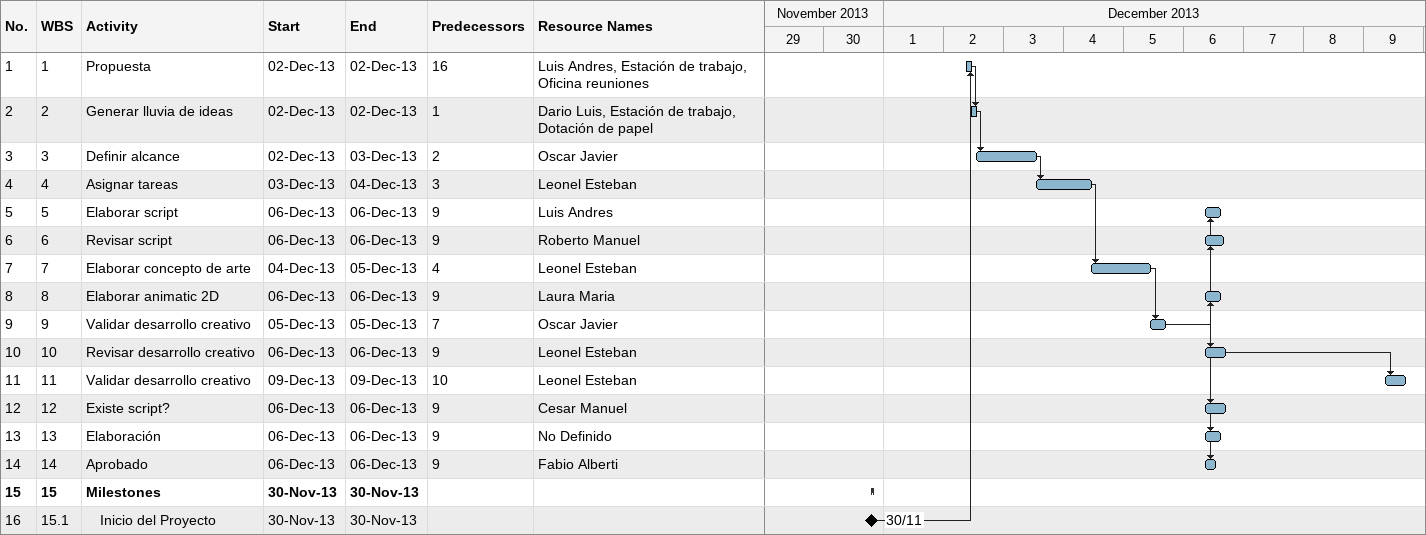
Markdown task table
| ID | WBS | Task | Start | Finish | Predecessors | Resources |
|---|---|---|---|---|---|---|
| 1 | 1 | Propuesta | 2013-12-02 | 2013-12-02 | 16 | Luis Andres, Estación de trabajo, Oficina reuniones |
| 2 | 2 | Generar lluvia de ideas | 2013-12-02 | 2013-12-02 | 1 | Dario Luis, Estación de trabajo, Dotación de papel |
| 3 | 3 | Definir alcance | 2013-12-02 | 2013-12-03 | 2 | Oscar Javier |
| 4 | 4 | Asignar tareas | 2013-12-03 | 2013-12-04 | 3 | Leonel Esteban |
| 5 | 5 | Elaborar script | 2013-12-06 | 2013-12-06 | 9 | Luis Andres |
| 6 | 6 | Revisar script | 2013-12-06 | 2013-12-06 | 9 | Roberto Manuel |
| 7 | 7 | Elaborar concepto de arte | 2013-12-04 | 2013-12-05 | 4 | Leonel Esteban |
| 8 | 8 | Elaborar animatic 2D | 2013-12-06 | 2013-12-06 | 9 | Laura Maria |
| 9 | 9 | Validar desarrollo creativo | 2013-12-05 | 2013-12-05 | 7 | Oscar Javier |
| 10 | 10 | Revisar desarrollo creativo | 2013-12-06 | 2013-12-06 | 9 | Leonel Esteban |
| 11 | 11 | Validar desarrollo creativo | 2013-12-09 | 2013-12-09 | 10 | Leonel Esteban |
| 12 | 12 | Existe script? | 2013-12-06 | 2013-12-06 | 9 | Cesar Manuel |
| 13 | 13 | Elaboración | 2013-12-06 | 2013-12-06 | 9 | No Definido |
| 14 | 14 | Aprobado | 2013-12-06 | 2013-12-06 | 9 | Fabio Alberti |
| 15 | 15 | **Milestones** | 2013-11-30 | 2013-11-30 |  |  |
| 16 | 15.1 | Inicio del Proyecto (milestone) | 2013-11-30 | 2013-11-30 |  |  |
